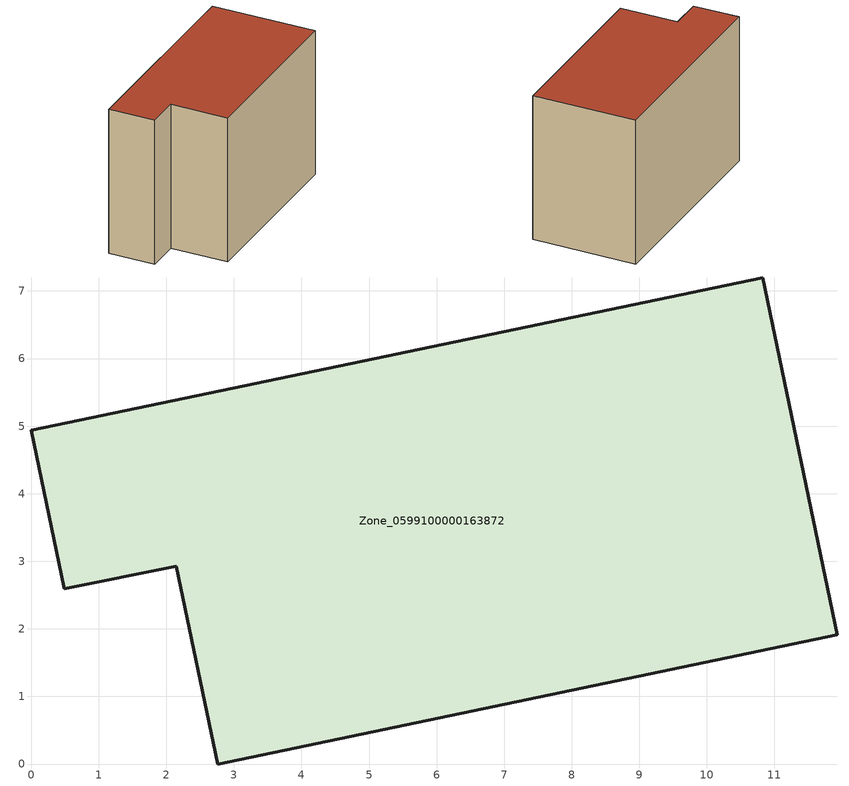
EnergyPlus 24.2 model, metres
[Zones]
Zone_0599100000163872
 floor ground (C_G): 2.15,2.93 0.49,2.59 0,4.94 10.83,7.19 11.93,1.91 2.76,0 z0
 wall outside (C_F): 10.83,7.19 0,4.94 0.49,2.59 2.15,2.93 2.76,0 11.93,1.91 10.83,7.19 z0:7.75
 roof outside (C_R): 2.76,0 11.93,1.91 10.83,7.19 0,4.94 0.49,2.59 2.15,2.93 z7.75
[BUILDING]
Pand.0599100000163872: North Axis=0; Terrain=City; Loads Convergence Tolerance Value=0.04; Temperature Convergence Tolerance Value=0.4; Solar Distribution=FullExterior; Maximum Number of Warmup Days=25; Minimum Number of Warmup Days=1
[Site:Location]
Rotterdam.The.Hague.AP_ZH_NLD Design_Conditions: Latitude=51.96; Longitude=4.45; Time Zone=1; Elevation=-4.5
[SITE:GROUNDTEMPERATURE:BUILDINGSURFACE]
18, 18, 18, 18, 18, 18, 18, 18, 18, 18, 18, 18
[MATERIAL] Thermal Absorptance=0.9; Solar Absorptance=0.7; Visible Absorptance=0.7
Name | Roughness | Thickness | Conductivity | Density | Specific Heat
G.TI.1975-1991 | MediumSmooth | 0.15 | 0.288461 | 540 | 1210
F.TI.1975-1991 | Rough | 0.3 | 0.230769 | 1920 | 840
R.TI.1975-1991 | MediumRough | 0.2 | 0.153846 | 1500 | 1000
[CONSTRUCTION]
C_G: G.TI.1975-1991
C_F: F.TI.1975-1991
C_R: R.TI.1975-1991
[ZONE]
Zone_0599100000163872: Type=1; Multiplier=1; Ceiling Height=Autocalculate; Volume=Autocalculate; Floor Area=autocalculate; Part of Total Floor Area=Yes
[ZONEINFILTRATION:DESIGNFLOWRATE]
Infil_Zone_0599100000163872: Zone or ZoneList or Space or SpaceList=Zone_0599100000163872; Schedule=AlwaysOn; Design Flow Rate Calculation Method=Flow/Area; Flow Rate per Floor Area=0.003; Constant Term Coefficient=1; Temperature Term Coefficient=0; Velocity Term Coefficient=0; Velocity Squared Term Coefficient=0
[HVACTEMPLATE:ZONE:IDEALLOADSAIRSYSTEM]
Zone_0599100000163872: Maximum Heating Supply Air Temperature=50; Minimum Cooling Supply Air Temperature=13; Maximum Heating Supply Air Humidity Ratio=0.0156; Minimum Cooling Supply Air Humidity Ratio=0.0077; Heating Limit=NoLimit; Cooling Limit=NoLimit; Dehumidification Control Type=ConstantSensibleHeatRatio; Cooling Sensible Heat Ratio=0.7; Dehumidification Setpoint=60; Humidification Control Type=None; Humidification Setpoint=30; Outdoor Air Method=None; Outdoor Air Flow Rate per Person=0.00944; Outdoor Air Flow Rate per Zone Floor Area=0; Outdoor Air Flow Rate per Zone=0; Demand Controlled Ventilation Type=None; Outdoor Air Economizer Type=NoEconomizer; Heat Recovery Type=None; Sensible Heat Recovery Effectiveness=0.7; Latent Heat Recovery Effectiveness=0.65
[ZONECONTROL:THERMOSTAT]
ThermostatControl_Zone_0599100000163872: Zone or ZoneList=Zone_0599100000163872; Control Type Schedule=DualSetpointControlType; Control 1=Thermostat_Zone_0599100000163872; Temperature Difference Between Cutout And Setpoint=0
[THERMOSTATSETPOINT:DUALSETPOINT]
Thermostat_Zone_0599100000163872: Heating Setpoint Temperature Schedule=HeatingSetpoint_Zone_0599100000163872; Cooling Setpoint Temperature Schedule=CoolingSetpoint_Zone_0599100000163872
[SCHEDULE:COMPACT]
HeatingSetpoint_Zone_0599100000163872: Through: 12/31, For: AllDays, Until: 24:00, 21
CoolingSetpoint_Zone_0599100000163872: Through: 12/31, For: AllDays, Until: 24:00, 24
DualSetpointControlType: Through: 12/31, For: AllDays, Until: 24:00, 4
AlwaysOn: Through: 12/31, For: AllDays, Until: 24:00, 1
